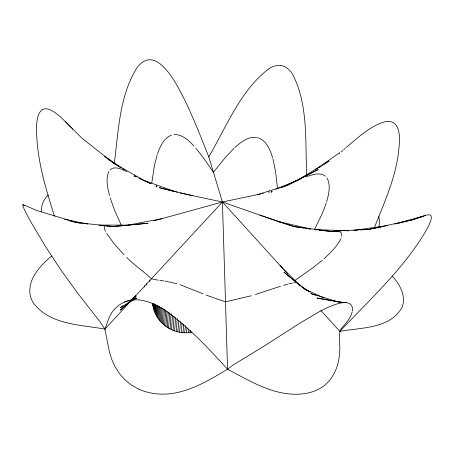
<?xml version="1.0" encoding="UTF-8"?>
<svg xmlns="http://www.w3.org/2000/svg" width="454" height="454" viewBox="0 0 454 454"><rect width="100%" height="100%" fill="white"/><g stroke="black" fill="none" stroke-linecap="round" stroke-linejoin="round"><path stroke-width="0.68" d="M144.417 287.03L144.48 285.64M146.267 285.044L146.336 283.637M149.803 281.435L149.871 280.044M156.148 187.025L156.221 185.618M191.849 332.203C173.7 335.966 154.184 322.465 152.777 303.783M153.049 306.558L153.197 303.777M153.435 307.937L153.656 303.788M153.861 309.327L154.173 303.686M154.337 310.712L154.689 304.396M154.859 312.091L155.296 304.407M155.438 313.459L155.921 305.111M156.08 314.815L156.613 305.621M156.772 316.149L157.396 305.599M157.532 317.459L158.202 306.268M158.355 318.742L159.116 306.223M159.241 319.991L160.024 307.335M160.188 321.199L161.068 307.25M161.198 322.368L162.106 308.311M162.277 323.492L163.253 308.641M163.417 324.559L164.444 309.197M164.62 325.58L165.67 310.184M165.88 326.539L166.958 311.143M167.203 327.436L168.303 312.074M168.582 328.265L169.717 312.738M170.012 329.031L171.164 313.612M171.493 329.729L172.571 315.626M173.019 330.353L174.115 316.41M174.591 330.904L175.658 317.641M176.209 331.38L177.236 318.833M177.855 331.778L178.802 320.501M179.54 332.095L180.442 321.597M181.248 332.339L182.054 323.18M182.979 332.51L183.734 324.145M184.733 332.595L185.374 325.614M186.503 332.606L186.963 327.72M188.279 332.544L188.614 329.065M114.323 163.111C118.556 131.093 119.249 95.919 137.012 67.725A52.244 31.678 -58.2 0 1 137.715 66.789A43.119 27.813 -55.3 0 1 139.639 64.633A34.368 23.455 -52.1 0 1 141.625 62.856A28.063 20.118 -48.5 0 1 143.668 61.472A24.011 17.961 -44.4 0 1 145.762 60.49A22.042 17.082 -39.8 0 1 147.902 59.917A22.047 17.593 -34.6 0 1 150.081 59.746A24.039 19.618 -28.7 0 1 152.289 59.985A28.154 23.341 -22.2 0 1 154.53 60.626A34.612 28.96 -15.1 0 1 156.789 61.653A43.703 36.638 -7.8 0 1 159.065 63.066A53.322 44.571 -0.7 0 1 159.933 63.713C171.084 72.89 177.61 86.249 184.131 98.824C193.376 117.722 201.071 137.324 208.783 156.885L222.42 201.996L227.567 369.17C252.276 382.353 279.216 399.168 308.499 392.892A44.674 34.061 14.9 0 0 318.35 389.305C331.732 382.762 338.724 367.882 339.473 353.53C340.761 345.738 338.071 337.453 340.432 329.888C341.629 327.975 343.207 326.335 344.665 324.621C347.843 320.95 350.846 316.903 352.128 312.142M190.061 332.407L190.271 330.296M295.69 282.167L295.299 281.571M151.795 182.86L154.434 165.579L157.033 155.245M268.967 192.973L269.188 191.594M271.327 192.581L271.554 191.208M341.743 236.477L341.629 233.424M352.332 311.126C353.331 307.528 351.248 303.204 347.276 302.812A73.9 24 -53.1 0 0 346.708 302.716L337.889 301.774L317.006 298.04L343.082 302.687A47.505 18.954 -47.8 0 1 345.006 302.597A60.2 21.792 -50.5 0 1 346.708 302.716M378.937 227.403L379.555 221.439L378.852 216.615M326.687 201.758C328.713 194.164 331.068 185.266 326.954 177.962M326.352 202.847L322.431 213.255L314.418 229.713M157.373 154.201C159.973 146.778 163.582 138.22 171.442 135.139M138.26 388.913L130.962 384.731L124.606 379.499L119.283 373.381L115.01 366.605L111.752 359.386L109.408 351.969L104.914 329.093L109.624 316.319L112.172 312.097L115.095 308.567L118.806 305.281L123.136 302.653L127.653 300.923L132.755 299.958A75.268 38.04 49.5 0 1 133.714 299.878A61.404 32.716 46.4 0 1 136.353 299.816A48.521 27.132 43 0 1 139.094 299.969A39.43 23.001 39.4 0 1 141.937 300.349A33.664 20.362 35.4 0 1 144.866 300.968A30.872 19.238 31.1 0 1 147.873 301.814A30.866 19.675 26.6 0 1 150.949 302.892A33.63 21.786 22 0 1 154.076 304.203A39.339 25.73 17.4 0 1 157.249 305.729A48.306 31.684 12.9 0 1 160.449 307.46A60.921 39.821 8.5 0 1 163.667 309.39A74.394 48.272 4.4 0 1 164.898 310.167C188.399 326.732 208.176 348.133 227.567 369.17L233.407 364.857L264.393 345.948L299.288 323.537L318.731 312.023A72.124 44.469 -15 0 1 320.115 311.291A59.224 35.957 -18.9 0 1 323.623 309.486A47.068 27.983 -22.9 0 1 326.976 307.869A38.386 22.167 -26.9 0 1 330.16 306.456A32.841 18.256 -30.8 0 1 333.157 305.258A30.151 15.998 -34.6 0 1 335.96 304.276A30.174 15.124 -38.2 0 1 338.548 303.522A32.909 15.442 -41.6 0 1 340.926 302.994A38.573 16.775 -44.8 0 1 343.082 302.687L337.889 301.774L310.905 293.562L315.524 295.299M374.408 227.562C385.962 198.472 400.008 168.286 399.406 136.331A54.979 18.234 -89.2 0 0 399.321 135.116A45.44 17.201 88.6 0 0 398.884 132.176A36.263 15.453 86.4 0 0 398.232 129.572A29.646 14.017 83.9 0 0 397.358 127.313A25.396 13.149 81.3 0 0 396.263 125.418A23.324 13.075 78.5 0 0 394.952 123.88A23.341 14.017 75.3 0 0 393.431 122.711A25.464 16.23 71.8 0 0 391.706 121.91A29.839 20.01 67.9 0 0 389.782 121.479A36.729 25.702 63.5 0 0 387.671 121.4A46.467 33.653 58.5 0 0 385.378 121.672A56.864 42.318 53.1 0 0 384.447 121.882C369.425 126.479 357.786 137.885 345.948 147.675M108.847 171.572C105.476 179.143 107.672 187.797 109.471 195.492M341.028 238.526C337.078 246.437 330.546 252.685 324.139 258.627M208.783 156.885C226.574 126.592 240.41 90.057 269.353 68.423A52.148 43.181 -10 0 1 270.323 67.862A42.835 36.053 -3.7 0 1 272.843 66.676A33.988 28.954 3.4 0 1 275.3 65.864A27.666 23.71 10.9 0 1 277.689 65.433A23.631 20.243 18.5 0 1 279.999 65.399A21.679 18.444 25.9 0 1 282.235 65.751A21.679 18.2 32.8 0 1 284.38 66.5A23.619 19.454 39.1 0 1 286.434 67.646A27.62 22.178 44.7 0 1 288.392 69.173A33.863 26.349 49.6 0 1 290.242 71.079A42.545 31.876 53.9 0 1 291.99 73.349A51.614 37.08 57.8 0 1 292.62 74.325C308.544 105.152 305.065 141.784 306.751 175.295M320.825 310.405L339.836 331.358C369.46 299.833 402.091 270.306 424.711 232.947A62.862 13.143 -60.8 0 1 425.449 231.733A51.909 8.751 -63.2 0 1 427.14 228.725A41.422 5.187 -65.5 0 1 428.553 225.99A33.874 2.673 -67.9 0 1 429.677 223.533A29.022 0.885 -70.2 0 1 430.511 221.37A26.667 0.511 -72.6 0 0 431.056 219.515A26.695 1.856 -75 0 0 431.3 217.96A29.135 3.484 -77.4 0 0 431.255 216.717A34.169 5.766 -79.9 0 0 430.92 215.781A42.12 9.137 -82.4 0 0 430.307 215.151A53.413 14.063 -85.1 0 0 429.416 214.81A65.58 20.169 -87.9 0 0 428.985 214.765L426.051 215.173L421.834 216.802M51.478 256.101C40.088 265.851 27.03 279.477 30.333 295.826A42.778 30.441 -3.7 0 0 33.522 303.215C50.15 324.922 80.369 324.667 104.914 329.093L222.42 201.996L260.585 193.983M234.082 148.231L225.349 157.532L213.42 172.231L202.688 156.817L195.856 148.163M127.001 303.874L120.287 310.122L131.337 300.554M128.034 302.914L129.067 301.95M130.621 300.508L135.786 295.702M234.871 147.493C240.932 142.062 248.627 135.882 257.322 137.579M339.513 153.412L339.938 153.026M294.595 280.708L313.396 267.372L322.272 260.273M341.226 151.869L342.94 150.336M343.797 149.576L345.091 148.43M132.386 299.646L136.069 296.456L130.36 300.514M110.152 169.819C112.734 167.242 116.769 167.668 119.952 168.678M122.926 305.78L120.072 307.812L133.737 299.861M315.853 169.473L339.524 152.782M319.537 167.316L321.301 166.136M323.066 164.961L328.951 161.039L298.023 179.971L287.376 185.34L280.89 187.706M105.209 226.211C103.393 227.375 104.902 229.866 105.521 231.319M134.929 299.175L136.711 298.136L124.396 302.075M290.509 183.694L298.698 179.761M421.579 216.921L421.045 217.177M227.567 369.17C204.192 383.307 177.724 399.179 149.201 392.619A45.179 35.389 2.2 0 1 138.26 388.913M299.328 179.478L300.588 178.921M275.777 189.187L298.023 179.971L318.123 169.495L287.376 185.34L257.202 194.692M305.559 176.884L313.703 174.432M425.239 215.429L412.811 219.725L402.749 222.205M280.549 286.224L255.341 294.538M283.625 285.294L287.609 284.193M251.193 295.77L225.496 301.825L206.224 295.14M394.77 224.049L423.383 216.127L412.811 219.725L369.596 229.259L361.219 229.945M153.531 220.973L222.42 201.996L281.832 222.795M295.015 282.519L293.721 282.808M398.726 223.198L401.41 222.534M288.755 283.903L292.433 283.075M339.836 331.358C361.044 327.447 389.294 329.031 401.784 307.908A41.291 28.239 16.8 0 0 403.475 300.923C403.839 291.496 398.419 283.052 392.494 276.18M261.975 193.693L263.36 193.398M270.993 191.798L272.383 191.503M161.76 218.703L126.467 225.439M381.156 227.023L369.596 229.259L330.364 231.381L322.635 230.558M314.236 174.342C317.97 173.644 322.3 173.598 325.37 176.169M353.564 230.377L387.183 225.672M129.946 225.11L98.927 225.099M131.337 224.963L148.032 223.237L113.25 226.506L107.048 226.069M355.641 230.405L357.037 230.292M125.077 225.547L113.25 226.506L76.641 222.568L69.201 220.763M174.132 134.571C182.309 134.197 188.728 140.524 193.949 146.023M340.211 231.12L330.364 231.381L294.044 226.591L277.979 221.444L310.757 229.037M334.751 231.069L337.912 231.279M106.792 225.933L107.479 225.956M315.615 229.616L348.655 230.814M102.916 225.78L104.295 225.876M315.615 229.809L317.017 229.962M319.122 230.184L321.233 230.405M159.751 280.379L163.866 280.895M24.817 205.872L22.938 204.652A69.019 5.635 89.7 0 0 22.814 204.686A56.182 2.02 87.3 0 0 22.7 205.015A44.293 0.482 84.8 0 1 22.796 205.668A35.928 2.105 82.3 0 1 23.109 206.655A30.639 3.263 79.9 0 1 23.642 207.977A28.074 4.324 77.3 0 1 24.391 209.635A28.046 5.624 74.8 0 1 25.362 211.632A30.526 7.491 72.1 0 1 26.548 213.953A35.639 10.249 69.4 0 1 27.944 216.598A43.612 14.233 66.7 0 1 29.55 219.554A54.701 19.772 63.9 0 1 31.354 222.795A66.341 26.082 61.1 0 1 32.115 224.1L45.82 247.021L61.222 270.436L77.787 293.307L99.738 321.375L104.914 329.093M158.088 280.169L151.426 278.784C143.617 271.237 134.333 265.306 126.751 257.463M300.996 227.675L294.044 226.591L259.773 215.071M302.381 227.891L303.771 228.107M305.162 228.322L306.552 228.538M308.635 228.861L310.025 229.077M80.801 223.215L76.641 222.568L37.16 210.633L23.137 204.663M82.185 223.43L83.57 223.646M165.063 281.066L176.68 283.642M64.564 219.288L87.798 224.066M180.232 193.052L222.42 201.996L282.791 268.507M192.258 195.606L159.206 187.661L173.224 191.333M258.241 137.829C266.646 140.768 270.243 150.024 272.644 157.85M120.418 168.837L126.91 171.64M180.039 284.686L202.91 293.795M177.236 192.331L143.118 180.17M150.7 183.62L145.638 181.339L113.818 163.298L105.986 157.555M155.762 185.902L157.027 186.475M134.333 176.061L136.268 176.947M138.845 178.127L151.091 183.722M324.309 298.125L305.19 289.363L301.439 286.605M339.581 231.705L341.289 232.874M134.293 176.061L136.183 176.941M139.333 178.405L141.852 179.58M309.429 291.888L305.19 289.363L283.949 272.145L290.827 277.899M134.498 175.959L135.598 176.634M291.888 278.784L299.827 285.424L310.411 292.064M120.208 167.384L113.818 163.298L81.794 138.044L60.461 116.803L54.798 112.331L49.696 109.573A59.65 37.41 -56.1 0 0 48.924 109.295A48.68 28.999 -60.2 0 0 47.029 108.852A38.437 21.548 -64 0 0 45.269 108.784A31.207 16.282 -67.4 0 0 43.646 109.108A26.621 12.774 -70.5 0 0 42.182 109.823A24.397 10.624 -73.3 0 0 40.871 110.935A24.374 9.477 -75.9 0 0 39.725 112.45A26.531 9.035 -78.4 0 0 38.743 114.363A30.963 9.018 -80.7 0 0 37.932 116.667A37.864 9.142 -82.9 0 0 37.29 119.345A47.426 9.114 -85.1 0 0 36.825 122.387A57.374 8.303 -87.1 0 0 36.712 123.653C35.435 155.421 45.133 186.384 54.463 216.388M104.448 156.233L121.922 168.076M123.085 168.865L124.248 169.654M65.251 121.332L71.289 127.699M280.044 265.482L299.827 285.424M124.118 254.842L113.977 243.537L106.718 233.469M283.744 269.557L287.547 273.745M71.97 128.454L72.651 129.214M121.343 225.343L114.607 210.35L110.112 197.768M272.945 158.9L275.516 171.436L277.519 188.387M152.385 303.822L152.703 305.184M41.331 211.672L41.967 205.117L43.902 200.52A38.488 24.805 -1.3 0 1 48.385 194.97"/></g></svg>
